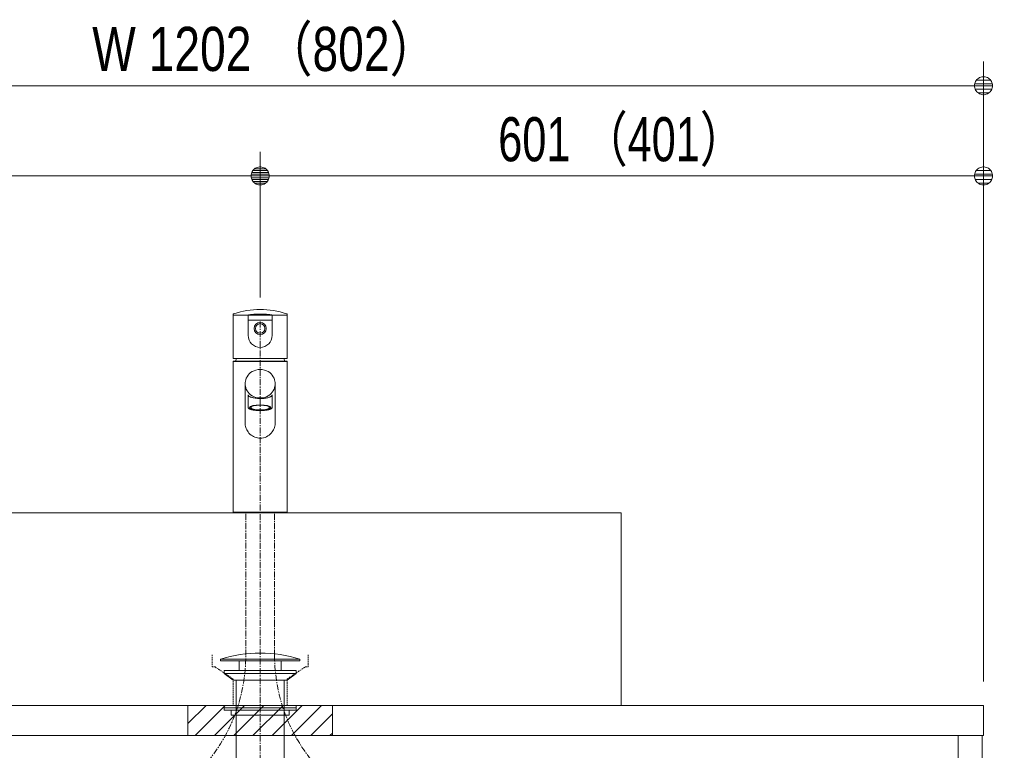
# Model space of a CAD drawing. Units: millimetres, scale not verified. Extents: x -6062 to 6062, y -3045 to 3045.
# Drawn here: x -4922 to -4114, y -1418 to -810 of the extents above; entities that cross this region are included whole.
import ezdxf
from ezdxf.enums import TextEntityAlignment as Align

# ---------------------------------------------------------------- set-up
doc = ezdxf.new("R2010")
doc.units = ezdxf.units.MM
doc.header["$LTSCALE"] = 20
doc.linetypes.add('CHAIN1', pattern=[8, 5, -1, 1, -1])
doc.linetypes.add('DASHED1', pattern=[1.8, 1.2, -0.6])
for name, color, linetype, lineweight in [('0-1_5ボウル・キャビネット', 7, 'Continuous', 9), ('0-2_2寸法-1', 7, 'Continuous', 9), ('0-3_0', 7, 'Continuous', 9), ('0-5_4給排水', 7, 'Continuous', 9)]:
    doc.layers.add(name, color=color, linetype=linetype, lineweight=lineweight)
doc.styles.add('ＭＳ Ｐゴシック', font='')
doc.styles.get('ＭＳ Ｐゴシック').set_extended_font_data('MS PGothic')

# ---------------------------------------------------------------- blocks, each defined once
blk = doc.blocks.new('_Dot')
at = {"layer": '0-3_0'}
for p, q in [((-10, 0), (-20, 0)), ((9.78, 2), (-9.78, 2)), ((7.99, 6), (-7.99, 6)), ((9.16, -3.98), (-9.16, -3.98)), ((6, -7.98), (-6, -7.98))]:
    blk.add_line(p, q, dxfattribs=at)
for points in [[(10, 0), (9.92, 1.25), (9.69, 2.49), (9.3, 3.68), (8.76, 4.82), (8.09, 5.88), (7.29, 6.85), (6.37, 7.71), (5.36, 8.44), (4.26, 9.05), (3.09, 9.51), (1.87, 9.82), (0.63, 9.98), (-0.63, 9.98), (-1.87, 9.82), (-3.09, 9.51), (-4.26, 9.05), (-5.36, 8.44), (-6.37, 7.71), (-7.29, 6.85), (-8.09, 5.88), (-8.76, 4.82), (-9.3, 3.68), (-9.69, 2.49), (-9.92, 1.25), (-10, 0), (0, 0)], [(-10, 0), (-9.92, -1.25), (-9.69, -2.49), (-9.3, -3.68), (-8.76, -4.82), (-8.09, -5.88), (-7.29, -6.85), (-6.37, -7.71), (-5.36, -8.44), (-4.26, -9.05), (-3.09, -9.51), (-1.87, -9.82), (-0.63, -9.98), (0.63, -9.98), (1.87, -9.82), (3.09, -9.51), (4.26, -9.05), (5.36, -8.44), (6.37, -7.71), (7.29, -6.85), (8.09, -5.88), (8.76, -4.82), (9.3, -3.68), (9.69, -2.49), (9.92, -1.25), (10, 0), (0, 0)]]:
    blk.add_lwpolyline(points, close=True, dxfattribs=at)
blk = doc.blocks.new('グループ-14')
at = {"layer": '0-5_4給排水'}
for p, q in [((-59150, -21109.4), (-59150, -21825)), ((-58250, -21825), (-58250, -21109.4)), ((-58500, -21195.4), (-58900, -21195.4)), ((-58250, -21886), (-59150, -21886)), ((-59140, -21835), (-58260, -21835)), ((-59104.9, -21880), (-59101, -21835.3)), ((-58295.1, -21880), (-58299, -21835)), ((-58250, -24390), (-59150, -24390))]:
    blk.add_line(p, q, dxfattribs=at)
for points in [[(-58256, -21115), (-58700, -21115), (-59144, -21115)], [(-58900, -21449), (-58900, -21115), (-58899.6, -21113.9), (-58898.2, -21112.6), (-58895.8, -21111.4), (-58892, -21110)], [(-58892, -21110), (-58888.2, -21109), (-58883.4, -21108), (-58877.7, -21106.9), (-58870.8, -21105.8), (-58862.8, -21104.7), (-58853.7, -21103.7), (-58843.4, -21102.7), (-58831.8, -21101.7), (-58819, -21100.8), (-58804.8, -21099.9), (-58789.3, -21099.2), (-58772.8, -21098.5), (-58755.5, -21098), (-58737.4, -21097.6), (-58718.8, -21097.4), (-58700, -21097.3), (-58681.2, -21097.4), (-58662.7, -21097.6), (-58644.7, -21098), (-58627.3, -21098.5), (-58610.9, -21099.2), (-58595.7, -21099.9), (-58581.7, -21100.8), (-58568.8, -21101.7), (-58557.2, -21102.6), (-58546.6, -21103.7), (-58537.3, -21104.7), (-58529.2, -21105.8), (-58522.4, -21106.9), (-58516.6, -21107.9), (-58511.8, -21109), (-58508, -21110), (-58504.2, -21111.4), (-58501.8, -21112.6), (-58500.4, -21113.9), (-58500, -21115), (-58500, -21449)], [(-58950, -22253), (-58949.1, -22232.4), (-58945.9, -22210.2), (-58940, -22186.6), (-58930.8, -22161.8), (-58917.6, -22136.3), (-58900, -22110.8), (-58881, -22089.5), (-58858.4, -22069.6), (-58832.1, -22051.7), (-58802.4, -22036.8), (-58770, -22025.4), (-58735.5, -22018.4), (-58700, -22016), (-58664.5, -22018.4), (-58630, -22025.4), (-58597.6, -22036.8), (-58567.9, -22051.7), (-58541.6, -22069.6), (-58519, -22089.5), (-58500, -22110.8), (-58482.4, -22136.3), (-58469.2, -22161.8), (-58460, -22186.6), (-58454.1, -22210.2), (-58450.9, -22232.4), (-58450, -22253), (-58450, -22900), (-58450.7, -22918.7), (-58452.8, -22938.7), (-58456.8, -22959.9), (-58462.9, -22982.1), (-58469.5, -23000.1), (-58477.7, -23018.4), (-58487.8, -23036.9), (-58500, -23055.3), (-58514.6, -23073.6), (-58531.4, -23091.1), (-58550.5, -23107.4), (-58571.8, -23122.2)], [(-58571.8, -23122.2), (-58595.1, -23134.9), (-58619.7, -23145.1), (-58645.7, -23152.6), (-58672.6, -23157.3), (-58700, -23158.8), (-58723.3, -23157.7), (-58746.3, -23154.3), (-58768.7, -23148.9), (-58790.2, -23141.4), (-58810.6, -23132.1), (-58829.8, -23121.2), (-58850.6, -23106.6), (-58869.3, -23090.5), (-58885.7, -23073.3), (-58900, -23055.3), (-58912.4, -23036.6), (-58922.6, -23017.8), (-58930.9, -22999.1), (-58937.5, -22980.8), (-58942.5, -22963), (-58946.9, -22940.7), (-58949.3, -22919.7), (-58950, -22900), (-58950, -22247.8)], [(-58450, -22253), (-58450.9, -22273.5), (-58454.1, -22295.7), (-58460, -22319.3), (-58469.2, -22344.1), (-58482.4, -22369.6), (-58500, -22395.1), (-58519, -22416.4), (-58541.6, -22436.3), (-58567.9, -22454.2), (-58597.6, -22469.1), (-58630, -22480.5), (-58664.5, -22487.5), (-58700, -22489.9), (-58735.5, -22487.5), (-58770, -22480.5), (-58802.4, -22469.1), (-58832.1, -22454.2), (-58858.4, -22436.3), (-58881, -22416.4), (-58900, -22395.1), (-58917.6, -22369.6), (-58930.8, -22344.1), (-58940, -22319.3), (-58945.9, -22295.7), (-58949.1, -22273.5), (-58950, -22253)], [(-58899.6, -22442.1), (-58900, -22438.1), (-58900, -22648.7), (-58899.6, -22652), (-58898.2, -22655.5), (-58895.8, -22659.3), (-58892, -22663.2), (-58888.2, -22666.2), (-58883.4, -22669.3), (-58877.6, -22672.4), (-58870.8, -22675.6), (-58862.7, -22678.8), (-58853.4, -22681.9), (-58842.8, -22684.9), (-58831.2, -22687.7), (-58818.3, -22690.4), (-58804.3, -22692.8), (-58789.1, -22695), (-58772.7, -22696.9), (-58755.3, -22698.4), (-58737.3, -22699.5), (-58718.8, -22700.2), (-58700, -22700.4), (-58681.2, -22700.2), (-58662.6, -22699.5), (-58644.5, -22698.4), (-58627.2, -22696.9), (-58610.7, -22695), (-58595.2, -22692.8), (-58581, -22690.3), (-58568.2, -22687.6), (-58556.6, -22684.7), (-58546.3, -22681.8), (-58537.2, -22678.7), (-58529.2, -22675.6), (-58522.3, -22672.4), (-58516.6, -22669.3), (-58511.8, -22666.2), (-58508, -22663.2), (-58504.2, -22659.3)], [(-58895.8, -22450.7), (-58898.2, -22446.3), (-58899.6, -22442.1)], [(-58504.2, -22659.3), (-58501.8, -22655.5), (-58500.4, -22652), (-58500, -22648.7), (-58500, -22438.1), (-58500.4, -22442.1), (-58501.8, -22446.3), (-58504.2, -22450.7), (-58508, -22455.3), (-58512.1, -22459.2), (-58517.2, -22463.1), (-58523.5, -22467.1), (-58531.1, -22471), (-58540, -22475), (-58549.6, -22478.6), (-58560.4, -22482.2), (-58572.5, -22485.5), (-58585.9, -22488.6), (-58600.4, -22491.4), (-58616.1, -22493.9), (-58635.7, -22496.4), (-58656.5, -22498.1), (-58678.1, -22499.2), (-58700, -22499.6), (-58722.3, -22499.2), (-58744.2, -22498.1), (-58765.4, -22496.2), (-58785.3, -22493.7), (-58803.9, -22490.7), (-58817.3, -22487.9), (-58829.6, -22484.9), (-58840.9, -22481.8), (-58851, -22478.4), (-58860, -22475), (-58868.9, -22471), (-58876.5, -22467.1), (-58882.8, -22463.1), (-58887.9, -22459.2), (-58892, -22455.3), (-58895.8, -22450.7)]]:
    blk.add_lwpolyline(points, dxfattribs=at)
blk.add_lwpolyline([(-58700, -21880), (-59144, -21880), (-59150, -21886), (-59150, -24390), (-59140, -24400), (-58260, -24400), (-58250, -24390), (-58250, -21886), (-58256, -21880)], close=True, dxfattribs=at)
at = {"layer": '0-5_4給排水', "linetype": 'CHAIN1'}
for points in [[(-58940, -26772.8), (-58940, -26273.2), (-58940, -24400)], [(-58460, -26772.8), (-58460, -26273.2), (-58460, -24400)]]:
    blk.add_lwpolyline(points, dxfattribs=at)
at = {"layer": '0-5_4給排水'}
for centre, radius in [((-58700, -21335), 100), ((-58700, -21335.2), 80)]:
    blk.add_circle(centre, radius, dxfattribs=at)
for centre, radius, start, end in [((-58700, -22420.7), 1400, 90, 108.15533), ((-58700, -22420.7), 1400, 71.84462, 90), ((-59130, -21109.4), 20, 144.07763, 180), ((-59144, -21121), 6, 134.99997, 180), ((-59144, -21121), 6, 90, 135), ((-59130, -21109.4), 20, 108.15528, 144.07763), ((-58270, -21109.4), 20, 35.92229, 71.84461), ((-58256, -21121), 6, 44.99997, 90), ((-58270, -21109.4), 20, 0, 35.92211), ((-58256, -21121), 6, 0, 44.99998), ((-58700, -21449), 200, 180, 270), ((-58700, -21449), 200, 270, 0), ((-59140, -21825), 10, 180, 224.99998), ((-58260, -21825), 10, 314.99997, 0), ((-59140, -21825), 10, 224.99997, 270), ((-58260, -21825), 10, 270, 315)]:
    blk.add_arc(centre, radius, start, end, dxfattribs=at)
at = {"layer": '0-5_4給排水', "linetype": 'CHAIN1'}
for centre, start, end in [((-61712.2, -26772.8), 320.59278, 0), ((-55687.8, -26772.8), 180, 219.40722)]:
    blk.add_arc(centre, 2772.2, start, end, dxfattribs=at)
at = {"layer": '0-5_4給排水'}
for major_axis, ratio in [((175, 0), 0.257265), ((155, 0), 0.258819)]:
    blk.add_ellipse((-58700, -22649.7), major_axis=major_axis, ratio=ratio, dxfattribs=at)
blk = doc.blocks.new('グループ-38')
at = {"layer": '0-1_5ボウル・キャビネット'}
blk.add_lwpolyline([(-70720, -27600), (-46680, -27600), (-46680, -28100), (-70720, -28100)], close=True, dxfattribs=at)
blk.add_lwpolyline([(-47100, -28600), (-47100, -28100), (-46700, -28100), (-46700, -41360), (-46740, -41400), (-47060, -41400), (-47100, -41360), (-47100, -40600)], dxfattribs=at)
blk = doc.blocks.new('グループ-40')
at = {"layer": '0-1_5ボウル・キャビネット'}
blk.add_blockref('グループ-38', (0, 0), dxfattribs=at)
blk = doc.blocks.new('グループ-43')
at = {"layer": '0-1_5ボウル・キャビネット'}
blk.add_lwpolyline([(-64700, -24400), (-52700, -24400), (-52700, -27600), (-64700, -27600)], close=True, dxfattribs=at)
at = {"layer": '0-1_5ボウル・キャビネット', "linetype": 'DASHED1'}
blk.add_lwpolyline([(-59500, -26760), (-59500, -26960), (-59450, -26960), (-59150, -27160), (-59150, -27600), (-58250, -27600), (-58250, -27160), (-57950, -26960), (-57900, -26960), (-57900, -26760)], dxfattribs=at)
blk = doc.blocks.new('グループ-55')
at = {"layer": '0-5_4給排水', "linetype": 'CHAIN1'}
blk.add_line((-58700, -21220), (-58700, -42300), dxfattribs=at)
at = {"layer": '0-5_4給排水'}
for points in [[(-59360, -26830), (-58040, -26830), (-58040, -26860), (-59360, -26860)], [(-59050, -26860), (-58350, -26860), (-58350, -27020), (-59050, -27020)], [(-59300, -27020), (-58100, -27020), (-58100, -27070), (-59300, -27070)], [(-59150, -27180), (-59300, -27070), (-58100, -27070), (-58250, -27180)], [(-59100, -27180), (-58300, -27180), (-58300, -28520), (-59100, -28520)], [(-59300, -27600), (-58100, -27600), (-58100, -27640), (-59300, -27640)], [(-59300, -27640), (-58100, -27640), (-58100, -27680), (-59300, -27680)], [(-59180, -27680), (-58220, -27680), (-58220, -27760), (-59180, -27760)]]:
    blk.add_lwpolyline(points, close=True, dxfattribs=at)
blk.add_arc((-58700, -28958), 2228, 72.7687, 107.2313, dxfattribs=at)

msp = doc.modelspace()

# ---------------------------------------------------------------- linework, layer by layer
at = {"layer": '0-1_5ボウル・キャビネット'}
for p, q in [((-4782.5, -1395), (-4767.5, -1380)), ((-4776.5, -1405), (-4751.5, -1380)), ((-4760.5, -1405), (-4735.5, -1380)), ((-4744.5, -1405), (-4719.5, -1380)), ((-4728.5, -1405), (-4703.5, -1380)), ((-4712.5, -1405), (-4687.5, -1380)), ((-4696.5, -1405), (-4671.5, -1380)), ((-4680.5, -1405), (-4662.5, -1387)), ((-4664.5, -1405), (-4662.5, -1403))]:
    msp.add_line(p, q, dxfattribs=at)
msp.add_lwpolyline([(-4782.5, -1380), (-4662.5, -1380), (-4662.5, -1405), (-4782.5, -1405)], close=True, dxfattribs=at)
at = {"layer": '0-1_5ボウル・キャビネット', "linetype": 'DASHED1'}
msp.add_lwpolyline([(-4782.5, -1380), (-4662.5, -1380), (-4662.5, -1405), (-4782.5, -1405)], close=True, dxfattribs=at)
at = {"layer": '0-2_2寸法-1'}
for p, q in [((-4121.5, -920), (-4121.5, -845)), ((-4136.51, -865), (-5308.49, -865)), ((-4722.5, -1041), (-4722.5, -920)), ((-4722.5, -1041), (-4722.5, -920)), ((-4121.5, -1360), (-4121.5, -920)), ((-5308.49, -940), (-4737.51, -940)), ((-4136.51, -940), (-4707.49, -940))]:
    msp.add_line(p, q, dxfattribs=at)

# ---------------------------------------------------------------- block references
at = {"layer": '0-1_5ボウル・キャビネット', "xscale": 0.05, "yscale": 0.05}
for name in ['グループ-43', 'グループ-40']:
    msp.add_blockref(name, (-1787.5, 0), dxfattribs=at)
at = {"layer": '0-2_2寸法-1', "xscale": 0.7503418, "yscale": 0.7503418}
for p in [(-4121.5, -865), (-4722.5, -940), (-4121.5, -940)]:
    msp.add_blockref('_Dot', p, dxfattribs=at)
at = {"layer": '0-2_2寸法-1', "xscale": 0.7503418, "yscale": 0.7503418, "rotation": 180}
msp.add_blockref('_Dot', (-4722.5, -940), dxfattribs=at)
at = {"layer": '0-5_4給排水', "xscale": 0.05, "yscale": 0.05}
for name in ['グループ-14', 'グループ-55']:
    msp.add_blockref(name, (-1787.5, 0), dxfattribs=at)

# ---------------------------------------------------------------- texts
at = {"layer": '0-2_2寸法-1', "style": 'ＭＳ Ｐゴシック'}
for s, height, width, p in [('W 1202 （802）', 36.69, 0.8, (-4862.07, -863.81)), ('601 （401）', 36.66, 0.75, (-4524.7, -938.81))]:
    msp.add_text(s, height=height, dxfattribs=dict(at, width=width)).set_placement(p, align=Align.BOTTOM_LEFT)

doc.saveas('drawing.dxf')
